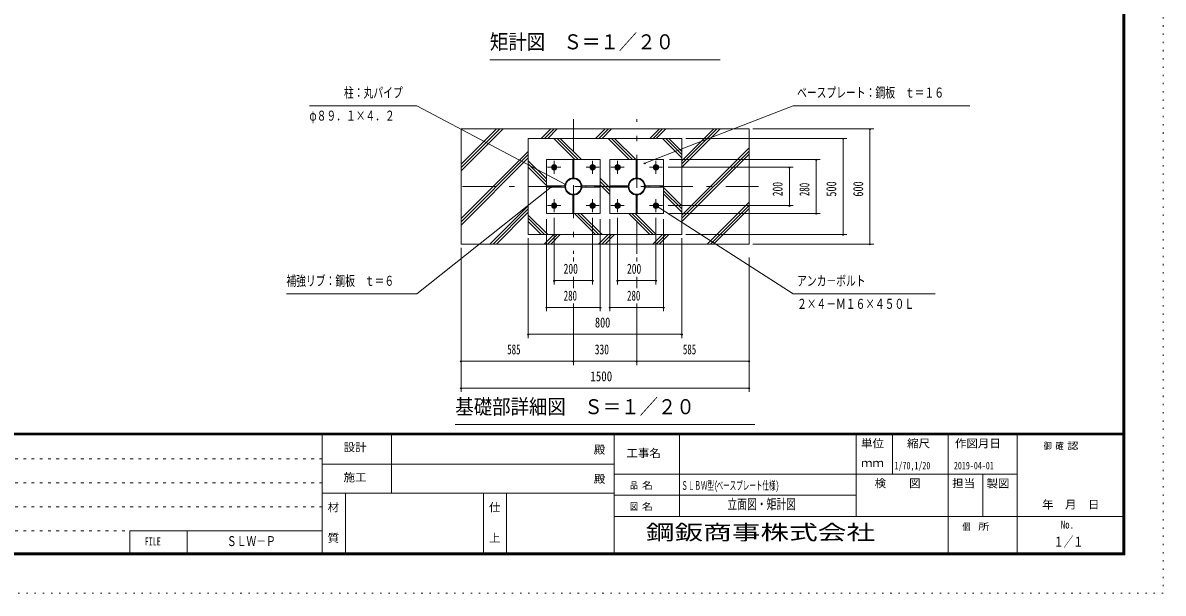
# Model space of a CAD drawing. Units: millimetres, scale not verified, with parts at other scales. Extents: x -31546 to 31551, y -14700 to 14700.
# Drawn here: x 10761 to 31551, y -14700 to -4305 of the extents above; entities that cross this region are included whole.
import ezdxf
from ezdxf.enums import TextEntityAlignment as Align

# ---------------------------------------------------------------- set-up
doc = ezdxf.new("R2010")
doc.units = ezdxf.units.MM
doc.header["$LTSCALE"] = 50
for name, pattern in [('USER1', [3, 1, -2]), ('USER3', [24, 12, -5, 2, -5]), ('USER4', [3, 0.5, -2.5])]:
    doc.linetypes.add(name, pattern=pattern)
doc.layers.add('0-1_0-F1TEXT', color=7, linetype='Continuous')
doc.layers.add('0-E_2-5DIM', color=7, linetype='Continuous')
for name, color, linetype, lineweight in [('0-6_2-02BOLD', 7, 'Continuous', 18), ('0-8_2-22CENTER', 3, 'USER3', 18), ('0-9_2-42THIN', 4, 'Continuous', 18), ('0-A_2-52DIM', 3, 'Continuous', 18), ('0-B_2-62HATCH', 2, 'Continuous', 18), ('0-C_F-F1PAPER', 5, 'Continuous', 18), ('0-D_F-E_J_ADD', 5, 'USER4', 18)]:
    doc.layers.add(name, color=color, linetype=linetype, lineweight=lineweight)
doc.styles.add('ＭＳ ゴシック', font='')
doc.styles.get('ＭＳ ゴシック').set_extended_font_data('MS Gothic')

msp = doc.modelspace()

# ---------------------------------------------------------------- linework, layer by layer
at = {"layer": '0-6_2-02BOLD'}
for p, q in [((20788.01, -7061.17), (20809.01, -7061.17)), ((21943.01, -7061.17), (21964.01, -7061.17)), ((20572.59, -7297.59), (20572.59, -7276.6)), ((21024.43, -7276.6), (21024.43, -7297.59)), ((21727.59, -7297.59), (21727.59, -7276.6)), ((22179.44, -7276.6), (22179.44, -7297.59)), ((20809.01, -7513.02), (20788.01, -7513.02)), ((21964.01, -7513.02), (21943.01, -7513.02))]:
    msp.add_line(p, q, dxfattribs=at)
for points in [[(24001.02, -8337.1), (24001.02, -6237.09), (18751.02, -6237.09), (18751.02, -8337.1)], [(22776.01, -8162.1), (22776.01, -6412.1), (19976.01, -6412.1), (19976.01, -8162.1)], [(21288.52, -7777.1), (21288.52, -6797.1), (20308.52, -6797.1), (20308.52, -7777.1)], [(20788.01, -7131.17), (20788.01, -6798.67), (20809.01, -6798.67), (20809.01, -7131.17)], [(22443.51, -7777.1), (22443.51, -6797.1), (21463.51, -6797.1), (21463.51, -7777.1)], [(21943.01, -7131.17), (21943.01, -6798.67), (21964.01, -6798.67), (21964.01, -7131.17)], [(20465.7, -6966.85), (20431.33, -6966.85), (20414.16, -6937.1), (20431.33, -6907.35), (20465.7, -6907.35), (20482.87, -6937.1)], [(21131.34, -6966.85), (21165.69, -6966.85), (21182.87, -6937.1), (21165.69, -6907.35), (21131.34, -6907.35), (21114.15, -6937.1)], [(21586.33, -6966.85), (21620.7, -6966.85), (21637.88, -6937.1), (21620.7, -6907.35), (21586.33, -6907.35), (21569.17, -6937.1)], [(22286.34, -6966.85), (22320.69, -6966.85), (22337.87, -6937.1), (22320.69, -6907.35), (22286.34, -6907.35), (22269.16, -6937.1)], [(20642.59, -7297.59), (20310.09, -7297.59), (20310.09, -7276.6), (20642.59, -7276.6)], [(20809.01, -7775.52), (20788.01, -7775.52), (20788.01, -7443.02), (20809.01, -7443.02)], [(20954.44, -7276.6), (20954.44, -7297.59), (21286.94, -7297.59), (21286.94, -7276.6)], [(21797.59, -7297.59), (21465.1, -7297.59), (21465.1, -7276.6), (21797.59, -7276.6)], [(21964.01, -7775.52), (21943.01, -7775.52), (21943.01, -7443.02), (21964.01, -7443.02)], [(22109.43, -7276.6), (22109.43, -7297.59), (22441.94, -7297.59), (22441.94, -7276.6)], [(20465.7, -7607.34), (20431.33, -7607.34), (20414.16, -7637.1), (20431.33, -7666.85), (20465.7, -7666.85), (20482.87, -7637.1)], [(21165.69, -7666.85), (21182.87, -7637.1), (21165.69, -7607.34), (21131.34, -7607.34), (21114.15, -7637.1), (21131.34, -7666.85)], [(21620.7, -7666.85), (21637.88, -7637.1), (21620.7, -7607.34), (21586.33, -7607.34), (21569.17, -7637.1), (21586.33, -7666.85)], [(22286.34, -7607.34), (22320.69, -7607.34), (22337.87, -7637.1), (22320.69, -7666.85), (22286.34, -7666.85), (22269.16, -7637.1)]]:
    msp.add_lwpolyline(points, close=True, dxfattribs=at)
for centre, radius in [((20448.52, -6937.1), 49), ((20448.52, -6937.1), 37.62), ((20448.52, -6937.1), 28.88), ((20448.52, -6937.1), 21), ((21148.51, -6937.1), 49), ((21148.51, -6937.1), 37.62), ((21148.51, -6937.1), 28.88), ((21148.51, -6937.1), 21), ((21603.52, -6937.1), 49), ((21603.52, -6937.1), 37.62), ((21603.52, -6937.1), 28.88), ((21603.52, -6937.1), 21), ((22303.51, -6937.1), 49), ((22303.51, -6937.1), 37.62), ((22303.51, -6937.1), 28.88), ((22303.51, -6937.1), 21), ((20798.52, -7287.1), 155.93), ((20798.52, -7287.1), 141.22), ((21953.51, -7287.1), 155.93), ((21953.51, -7287.1), 141.22), ((20448.52, -7637.1), 49), ((20448.52, -7637.1), 37.62), ((20448.52, -7637.1), 28.88), ((20448.52, -7637.1), 21), ((21148.51, -7637.1), 49), ((21148.51, -7637.1), 37.62), ((21148.51, -7637.1), 28.88), ((21148.51, -7637.1), 21), ((21603.52, -7637.1), 49), ((21603.52, -7637.1), 37.62), ((21603.52, -7637.1), 28.88), ((21603.52, -7637.1), 21), ((22303.51, -7637.1), 49), ((22303.51, -7637.1), 37.62), ((22303.51, -7637.1), 28.88), ((22303.51, -7637.1), 21)]:
    msp.add_circle(centre, radius, dxfattribs=at)
at = {"layer": '0-8_2-22CENTER'}
for p, q in [((20798.52, -6062.09), (20798.52, -8512.1)), ((21953.51, -8512.1), (21953.51, -6062.1)), ((20448.52, -7056.6), (20448.52, -6817.59)), ((21148.51, -7056.6), (21148.51, -6817.59)), ((21603.52, -6817.59), (21603.52, -7056.6)), ((22303.51, -7056.6), (22303.51, -6817.59)), ((20329.02, -6937.1), (20568.02, -6937.1)), ((21268.02, -6937.1), (21029.01, -6937.1)), ((21484.02, -6937.1), (21723.03, -6937.1)), ((22184, -6937.1), (22423.01, -6937.1)), ((24176.01, -7287.1), (18576.01, -7287.1)), ((20329.02, -7637.1), (20568.02, -7637.1)), ((20448.52, -7756.6), (20448.52, -7517.59)), ((21029.01, -7637.1), (21268.02, -7637.1)), ((21148.51, -7756.6), (21148.51, -7517.59)), ((21484.02, -7637.1), (21723.03, -7637.1)), ((21603.52, -7517.59), (21603.52, -7756.6)), ((22423.01, -7637.1), (22184, -7637.1)), ((22303.51, -7756.6), (22303.51, -7517.59))]:
    msp.add_line(p, q, dxfattribs=at)
at = {"layer": '0-9_2-42THIN'}
for centre in [(20448.52, -6937.1), (21148.51, -6937.1), (21603.52, -6937.1), (22303.51, -6937.1), (20448.52, -7637.1), (21148.51, -7637.1), (21603.52, -7637.1), (22303.51, -7637.1)]:
    msp.add_circle(centre, 15.75, dxfattribs=at)
at = {"layer": '0-A_2-52DIM'}
for p, q in [((19276.02, -4977.1), (23476.01, -4977.1)), ((24806.01, -5817.1), (22098.75, -6860.49)), ((24806.01, -5817.1), (28026.01, -5817.1)), ((22846.02, -6412.1), (25786.01, -6412.1)), ((26276.01, -6237.09), (24071.02, -6237.09)), ((25730.01, -6412.1), (25702.01, -6412.1)), ((25716.01, -6412.1), (25716.01, -8162.1)), ((26220.01, -6237.09), (26192.01, -6237.09)), ((26206.01, -8337.1), (26206.01, -6237.09)), ((22112.75, -6860.49), (22084.75, -6860.49)), ((22548.51, -6797.1), (25296.01, -6797.1)), ((25240.01, -6797.1), (25212.01, -6797.1)), ((25226.01, -6797.1), (25226.01, -7777.1)), ((22528.02, -6937.1), (24806.01, -6937.1)), ((24750.01, -6937.1), (24722.01, -6937.1)), ((24736.01, -6937.1), (24736.01, -7637.1)), ((20667.67, -7251.66), (20639.67, -7251.66)), ((20410.59, -7292.22), (20382.59, -7292.22)), ((22324.52, -7643.06), (22296.52, -7643.06)), ((24806.01, -7637.1), (22528.02, -7637.1)), ((24750.01, -7637.1), (24722.01, -7637.1)), ((20308.52, -7882.1), (20308.52, -9562.1)), ((20448.52, -9072.1), (20448.52, -7861.6)), ((21148.51, -7861.6), (21148.51, -9072.1)), ((21288.52, -9562.1), (21288.52, -7882.1)), ((21463.51, -9562.1), (21463.51, -7882.1)), ((21603.52, -7861.6), (21603.52, -9072.1)), ((22303.51, -9072.1), (22303.51, -7861.6)), ((22443.51, -7882.1), (22443.51, -9562.1)), ((25296.01, -7777.1), (22548.51, -7777.1)), ((25240.01, -7777.1), (25212.01, -7777.1)), ((19976.01, -10052.1), (19976.01, -8232.09)), ((22776.01, -8232.09), (22776.01, -10052.1)), ((25786.01, -8162.1), (22846.02, -8162.1)), ((25730.01, -8162.1), (25702.01, -8162.1)), ((18751.02, -8407.1), (18751.02, -11032.1)), ((24071.02, -8337.1), (26276.01, -8337.1)), ((26220.01, -8337.1), (26192.01, -8337.1)), ((20798.52, -8582.1), (20798.52, -8654.22)), ((21953.51, -8654.22), (21953.51, -8582.1)), ((24001.02, -11032.1), (24001.02, -8582.1)), ((20798.52, -8932.1), (20798.52, -9142.47)), ((21953.51, -9142.47), (21953.51, -8932.1)), ((20462.52, -9002.09), (20434.52, -9002.09)), ((21148.51, -9002.09), (20448.52, -9002.09)), ((21162.51, -9002.09), (21134.51, -9002.09)), ((21617.52, -9002.09), (21589.52, -9002.09)), ((21603.52, -9002.09), (22303.51, -9002.09)), ((22317.51, -9002.09), (22289.51, -9002.09)), ((20322.52, -9492.1), (20294.52, -9492.1)), ((20308.52, -9492.1), (21288.52, -9492.1)), ((20798.52, -9422.1), (20798.52, -10542.1)), ((21302.52, -9492.1), (21274.52, -9492.1)), ((21477.51, -9492.1), (21449.51, -9492.1)), ((22443.51, -9492.1), (21463.51, -9492.1)), ((21953.51, -10542.1), (21953.51, -9422.1)), ((22457.51, -9492.1), (22429.51, -9492.1)), ((19990.01, -9982.09), (19962.01, -9982.09)), ((22776.01, -9982.09), (19976.01, -9982.09)), ((22790.01, -9982.09), (22762.01, -9982.09)), ((18765.02, -10472.1), (18737.02, -10472.1)), ((24001.02, -10472.1), (18751.02, -10472.1)), ((20812.52, -10472.1), (20784.52, -10472.1)), ((21967.51, -10472.1), (21939.51, -10472.1)), ((24015.02, -10472.1), (23987.02, -10472.1)), ((18765.02, -10962.1), (18737.02, -10962.1)), ((18751.02, -10962.1), (24001.02, -10962.1)), ((24015.02, -10962.1), (23987.02, -10962.1)), ((18646.01, -11627.1), (24106.01, -11627.1))]:
    msp.add_line(p, q, dxfattribs=at)
for points in [[(15986.01, -5817.1), (17946.01, -5817.1), (20653.67, -7251.66)], [(20396.59, -7292.22), (17946.01, -9247.1), (15566.02, -9247.1)], [(22310.52, -7643.06), (24806.02, -9247.1), (27396.02, -9247.1)]]:
    msp.add_lwpolyline(points, dxfattribs=at)
for centre in [(25716.01, -6412.1), (26206.01, -6237.09), (22098.75, -6860.49), (25226.01, -6797.1), (24736.01, -6937.1), (20653.67, -7251.66), (20396.59, -7292.22), (22310.52, -7643.06), (24736.01, -7637.1), (25226.01, -7777.1), (25716.01, -8162.1), (26206.01, -8337.1), (20448.52, -9002.09), (21148.51, -9002.09), (21603.52, -9002.09), (22303.51, -9002.09), (20308.52, -9492.1), (21288.52, -9492.1), (21463.51, -9492.1), (22443.51, -9492.1), (19976.01, -9982.09), (22776.01, -9982.09), (18751.02, -10472.1), (20798.52, -10472.1), (21953.51, -10472.1), (24001.02, -10472.1), (18751.02, -10962.1), (24001.02, -10962.1)]:
    msp.add_arc(centre, 14, 180, 0, dxfattribs=at)
at = {"layer": '0-B_2-62HATCH'}
for p, q in [((19515.56, -6237.09), (18751.02, -7001.65)), ((18751.02, -6942.25), (19456.16, -6237.09)), ((19396.77, -6237.09), (18751.02, -6882.85)), ((20211.72, -6412.1), (20386.72, -6237.09)), ((20446.12, -6237.09), (20271.11, -6412.1)), ((20330.51, -6412.1), (20505.52, -6237.09)), ((20441.61, -6412.1), (20826.62, -6797.1)), ((20886.01, -6797.1), (20501.01, -6412.1)), ((20560.41, -6412.1), (20945.41, -6797.1)), ((21201.66, -6412.1), (21376.67, -6237.09)), ((21436.06, -6237.09), (21261.06, -6412.1)), ((21320.46, -6412.1), (21495.46, -6237.09)), ((21816.56, -6797.1), (21431.57, -6412.1)), ((21490.96, -6412.1), (21875.96, -6797.1)), ((21550.35, -6412.1), (21935.36, -6797.1)), ((22191.61, -6412.1), (22366.62, -6237.09)), ((22426.02, -6237.09), (22251.01, -6412.1)), ((22310.41, -6412.1), (22485.42, -6237.09)), ((22421.52, -6412.1), (22776.01, -6766.6)), ((22480.91, -6412.1), (22776.01, -6707.2)), ((22776.01, -6647.8), (22540.31, -6412.1)), ((22776.01, -6817.65), (23356.57, -6237.09)), ((23415.96, -6237.09), (22776.01, -6877.04)), ((22776.01, -6936.44), (23475.36, -6237.09)), ((18751.02, -7872.8), (19976.01, -6647.8)), ((24001.02, -6582.6), (22776.01, -7807.6)), ((22776.01, -7866.99), (24001.02, -6642)), ((19976.01, -6707.2), (18751.02, -7932.2)), ((18751.02, -7991.6), (19976.01, -6766.6)), ((19976.01, -6817.65), (20308.52, -7150.15)), ((24001.02, -6701.39), (22776.01, -7926.39)), ((20308.52, -7209.55), (19976.01, -6877.05)), ((19976.01, -6936.44), (20308.52, -7268.94)), ((21463.51, -7315.2), (21286.94, -7138.62)), ((21286.94, -7198.02), (21463.51, -7374.6)), ((21463.51, -7434), (21286.94, -7257.42)), ((22776.01, -7637.75), (22443.51, -7305.25)), ((22443.51, -7364.65), (22776.01, -7697.15)), ((22776.01, -7756.55), (22443.51, -7424.05)), ((19976.01, -7637.75), (19276.66, -8337.1)), ((24001.02, -7572.55), (23236.47, -8337.1)), ((23295.86, -8337.1), (24001.02, -7631.94)), ((24001.02, -7691.34), (23355.25, -8337.1)), ((19336.06, -8337.1), (19976.01, -7697.15)), ((19976.01, -7756.55), (19395.46, -8337.1)), ((20330.51, -8162.1), (19976.01, -7807.6)), ((20271.11, -8162.1), (19976.01, -7866.99)), ((21201.67, -8162.1), (20816.66, -7777.1)), ((21261.07, -8162.1), (20876.06, -7777.1)), ((20935.46, -7777.1), (21320.46, -8162.1)), ((22191.61, -8162.1), (21806.61, -7777.1)), ((21866.01, -7777.1), (22251.01, -8162.1)), ((22310.41, -8162.1), (21925.41, -7777.1)), ((19976.01, -7926.39), (20211.72, -8162.1)), ((20441.62, -8162.1), (20266.62, -8337.1)), ((20326.02, -8337.1), (20501.01, -8162.1)), ((20560.41, -8162.1), (20385.41, -8337.1)), ((21431.57, -8162.1), (21256.56, -8337.1)), ((21315.96, -8337.1), (21490.96, -8162.1)), ((21550.35, -8162.1), (21375.36, -8337.1)), ((22246.52, -8337.1), (22421.52, -8162.1)), ((22480.9, -8162.1), (22305.91, -8337.1)), ((22365.31, -8337.1), (22540.31, -8162.1))]:
    msp.add_line(p, q, dxfattribs=at)
at = {"layer": '0-C_F-F1PAPER'}
for p, q in [((30816.13, -11781), (-9293.87, -11781)), ((-9293.87, -11784.5), (30816.13, -11784.5)), ((30816.13, -11788), (-9293.87, -11788)), ((-9293.87, -11791.5), (30816.13, -11791.5)), ((30816.13, -11795), (-9293.87, -11795)), ((-9293.87, -11798.5), (30816.13, -11798.5)), ((30816.13, -11802), (-9293.87, -11802)), ((-9293.87, -11805.5), (30816.13, -11805.5)), ((30816.13, -11809), (-9293.87, -11809)), ((-9293.87, -11812.5), (30816.13, -11812.5)), ((30816.13, -11816), (-9293.87, -11816)), ((16221.14, -14000), (16221.14, -11816)), ((17481.14, -11816), (17481.14, -12880)), ((21541.14, -11816), (21541.14, -14000)), ((22731.14, -13300), (22731.14, -11816)), ((25951.14, -13300), (25951.14, -11816)), ((26616.14, -11816), (26616.14, -12530)), ((27631.14, -14000), (27631.14, -11816)), ((28891.14, -14000), (28891.14, -11816)), ((21541.14, -12348), (16221.14, -12348)), ((28891.14, -12530), (21541.14, -12530)), ((28261.13, -12530), (28261.13, -13300)), ((16221.14, -12880), (21541.14, -12880)), ((16641.13, -12880), (16641.13, -14000)), ((19161.14, -14000), (19161.14, -12880)), ((19581.13, -12880), (19581.13, -14000)), ((21541.14, -12915), (25951.14, -12915)), ((21541.14, -13300), (30851.13, -13300)), ((12709.94, -13563.2), (16221.14, -13563.2)), ((12709.94, -13563.2), (12709.94, -14000)), ((13759.94, -14000), (13759.94, -13563.2))]:
    msp.add_line(p, q, dxfattribs=at)
at = {"layer": '0-C_F-F1PAPER', "color": 6, "linetype": 'USER1'}
for p, q in [((16221.14, -12252.8), (-9328.87, -12252.8)), ((-9328.87, -12689.6), (16221.14, -12689.6)), ((16221.14, -13126.4), (-9328.87, -13126.4)), ((-9328.87, -13563.2), (12709.94, -13563.2))]:
    msp.add_line(p, q, dxfattribs=at)
at = {"layer": '0-C_F-F1PAPER'}
for points in [[(30851.13, -14000), (30851.13, 14140), (-9328.87, 14140), (-9328.87, -14000)], [(30847.63, -13996.5), (30847.63, 14136.5), (-9325.37, 14136.5), (-9325.37, -13996.5)], [(30844.13, -13993), (-9321.87, -13993), (-9321.87, 14133), (30844.13, 14133)], [(30840.63, -13989.5), (30840.63, 14129.5), (-9318.37, 14129.5), (-9318.37, -13989.5)], [(30837.13, -13986), (-9314.87, -13986), (-9314.87, 14126), (30837.13, 14126)], [(30833.63, -13982.5), (30833.63, 14122.5), (-9311.37, 14122.5), (-9311.37, -13982.5)], [(30830.13, -13979), (-9307.87, -13979), (-9307.87, 14119), (30830.13, 14119)], [(30826.63, -13975.5), (30826.63, 14115.5), (-9304.37, 14115.5), (-9304.37, -13975.5)], [(30823.13, -13972), (30823.13, 14112), (-9300.87, 14112), (-9300.87, -13972)], [(30819.63, -13968.5), (30819.63, 14108.5), (-9297.37, 14108.5), (-9297.37, -13968.5)], [(30816.13, -13965), (-9293.87, -13965), (-9293.87, 14105), (30816.13, 14105)]]:
    msp.add_lwpolyline(points, close=True, dxfattribs=at)
at = {"layer": '0-D_F-E_J_ADD'}
msp.add_lwpolyline([(31551.13, -14700), (-10028.87, -14700), (-10028.87, 14700), (31551.13, 14700)], close=True, dxfattribs=at)

# ---------------------------------------------------------------- texts
at = {"layer": '0-1_0-F1TEXT', "style": 'ＭＳ ゴシック'}
for s, height, width, p in [('1/70,1/20', 136.8, 0.65, (26652.79, -12483.38)), ('2019-04-01', 136.8, 0.65, (27736.13, -12483.38)), ('ＳＬＢＷ型(', 155, 0.55, (22766.13, -12862.5)), ('ベースプレート仕様)', 155, 0.55, (23409.12, -12862.5)), ('立面図・矩計図', 182.3, 0.7, (23606.14, -13222.63)), ('ＳＬＷ－Ｐ', 182.3, 0.7, (14480.36, -13896.73)), ('１／１', 182.3, 0.7, (29556.13, -13908.29))]:
    msp.add_text(s, height=height, dxfattribs=dict(at, width=width)).set_placement(p, align=Align.BOTTOM_LEFT)
at = {"layer": '0-A_2-52DIM', "color": 7, "style": 'ＭＳ ゴシック'}
for s, height, width, p in [('矩計図\u3000Ｓ＝１／２０', 273.5, 0.9, (19276.02, -4869.79)), ('柱：丸パイプ', 182.3, 0.7, (16616.01, -5722.23)), ('ベースプレート：鋼板\u3000ｔ＝１６', 182.3, 0.7, (24876.01, -5722.23)), ('φ８９．１×４．２', 182.3, 0.7, (15986.01, -6142.23)), ('200', 182.3, 0.7, (20620.35, -8932.1)), ('200', 182.3, 0.7, (21775.35, -8932.1)), ('補強リブ：鋼板\u3000ｔ＝６', 182.3, 0.7, (15566.01, -9152.23)), ('アンカ－ボルト', 182.3, 0.7, (24876.01, -9152.23)), ('280', 182.3, 0.65, (20622.19, -9422.1)), ('280', 182.3, 0.65, (21777.19, -9422.1)), ('２×４－Ｍ１６×４５０Ｌ', 182.3, 0.7, (24876.02, -9572.23)), ('800', 182.3, 0.75, (21192.04, -9912.1)), ('585', 182.3, 0.65, (19592.91, -10402.1)), ('330', 182.3, 0.7, (21187.26, -10402.1)), ('585', 182.3, 0.65, (22795.41, -10402.1)), ('1500', 182.3, 0.8, (21108.64, -10892.1)), ('基礎部詳細図\u3000Ｓ＝１／２０', 273.5, 0.9, (18646.01, -11519.79))]:
    msp.add_text(s, height=height, dxfattribs=dict(at, width=width)).set_placement(p, align=Align.BOTTOM_LEFT)
for s, width, p in [('200', 0.7, (24666.01, -7465.26)), ('280', 0.65, (25156.01, -7463.42)), ('500', 0.75, (25646.01, -7472.52)), ('600', 0.75, (26136.02, -7473.1))]:
    msp.add_text(s, height=182.3, rotation=90, dxfattribs=dict(at, width=width)).set_placement(p, align=Align.BOTTOM_LEFT)
at = {"layer": '0-C_F-F1PAPER', "color": 7, "style": 'ＭＳ ゴシック'}
for s, height, width, p in [('設計', 145.9, 1.05, (16609.64, -12157.36)), ('殿', 145.9, 1.05, (21170.14, -12202.1)), ('工事名', 145.9, 1.05, (21765.13, -12265.1)), ('単位', 145.9, 1.05, (26042.14, -12086.6)), ('縮尺', 145.9, 1.05, (26882.14, -12086.6)), ('作図月日', 145.9, 1.05, (27755.59, -12088.03)), ('御 ', 124, 0.85, (29370.99, -12116.2)), ('確 ', 124, 0.85, (29587.13, -12116.2)), ('認', 124, 1.2, (29803.27, -12116.2)), ('ｍｍ', 145.9, 1.05, (26042.14, -12443.6)), ('施工', 145.9, 1.05, (16609.64, -12706.1)), ('殿', 145.9, 1.05, (21170.14, -12734.1)), ('品 ', 124, 0.85, (21829.89, -12834.5)), ('名', 124, 1.2, (22046.03, -12834.5)), ('検\u3000\u3000図', 145.9, 1.05, (26290.64, -12814.6)), ('担当', 145.9, 1.05, (27704.64, -12814.6)), ('製図', 145.9, 1.05, (28329.01, -12818.04)), ('材', 145.9, 1.05, (16319.14, -13252.1)), ('仕', 145.9, 1.05, (19259.14, -13252.1)), ('図 ', 124, 0.85, (21829.89, -13219.5)), ('名', 124, 1.2, (22046.03, -13219.5)), ('\u3000年\u3000月\u3000日', 145.9, 1.05, (29134.37, -13202.3)), ('個  ', 124, 0.85, (27890.14, -13587)), ('所', 124, 1.2, (28178.32, -13587)), ('No.', 145.9, 0.8, (29685.64, -13567.1)), ('FILE', 145.9, 0.7, (12984.69, -13873.7)), ('質', 145.9, 1.05, (16319.14, -13812.1)), ('上', 145.9, 1.05, (19259.14, -13812.1))]:
    msp.add_text(s, height=height, dxfattribs=dict(at, width=width)).set_placement(p, align=Align.BOTTOM_LEFT)
at = {"layer": '0-E_2-5DIM', "style": 'ＭＳ ゴシック', "width": 1.4}
msp.add_text('鋼鈑商事株式会社', height=273.5, dxfattribs=at).set_placement((22119.63, -13808.88), align=Align.BOTTOM_LEFT)

doc.saveas('drawing.dxf')
